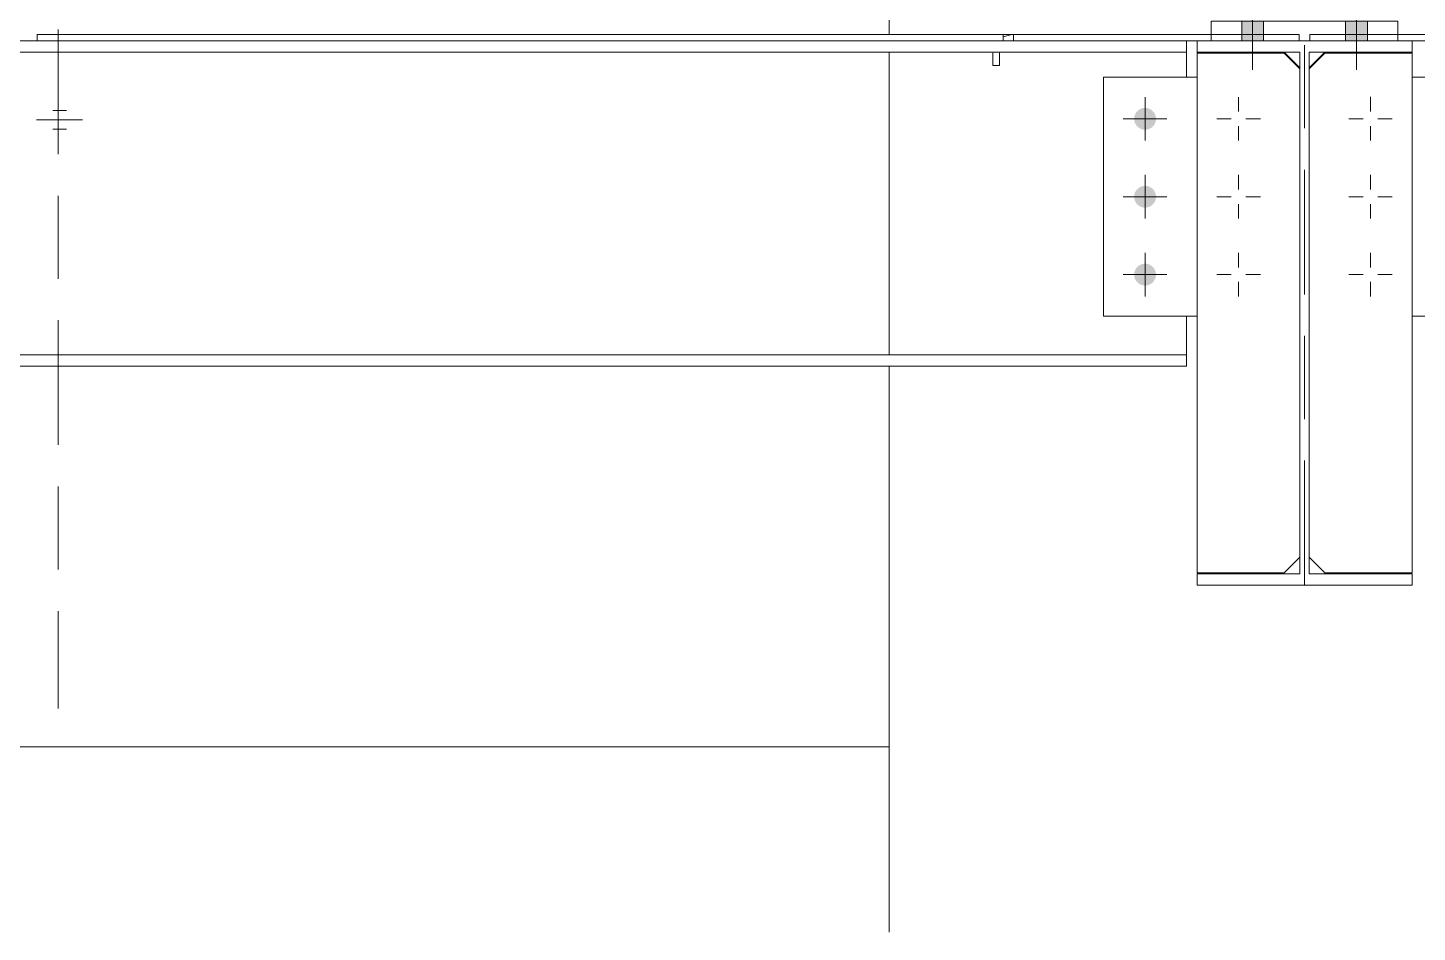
# Model space of a CAD drawing. Header units: millimetres. Extents: x 2 to 845, y 5 to 599.
# Drawn here: x 545.2 to 578.64, y 448.84 to 470.61 of the extents above; entities that cross this region are included whole.
import ezdxf

# ---------------------------------------------------------------- set-up
doc = ezdxf.new("R2010")
doc.units = ezdxf.units.MM
for name, pattern in [('XKITLINE00', [0]), ('XKITLINE02', [4, 2, -2]), ('XKITLINE06', [7, 3, -1, 2, -1])]:
    doc.linetypes.add(name, pattern=pattern)
for name, color, linetype, lineweight in [('Grelha', 4, 'Continuous', 0), ('Objeto gráfico', 3, 'Continuous', 0), ('Parafuso', 3, 'Continuous', 0), ('Peça', 2, 'Continuous', 0)]:
    doc.layers.add(name, color=color, linetype=linetype, lineweight=lineweight)

# ---------------------------------------------------------------- blocks, each defined once
blk = doc.blocks.new('*A7')
at = {"layer": 'Grelha', "color": 7, "linetype": 'XKITLINE00', "lineweight": 0}
blk.add_line((493.992, 470.294), (578.122, 470.294), dxfattribs=at)
blk = doc.blocks.new('*A14')
at = {"layer": 'Peça', "color": 1, "linetype": 'XKITLINE00', "lineweight": 0}
for p, q in [((573.093, 470.024), (573.093, 469.419)), ((573.093, 462.739), (573.093, 463.669))]:
    blk.add_line(p, q, dxfattribs=at)
blk = doc.blocks.new('*A15')
at = {"layer": 'Peça', "color": 1, "linetype": 'XKITLINE00', "lineweight": 0}
for p, q in [((518.768, 470.294), (573.093, 470.294)), ((573.093, 470.294), (573.093, 470.024)), ((518.768, 470.024), (573.093, 470.024)), ((518.768, 462.739), (573.093, 462.739)), ((573.093, 462.739), (573.093, 462.469)), ((518.768, 462.469), (573.093, 462.469))]:
    blk.add_line(p, q, dxfattribs=at)
blk = doc.blocks.new('*A16')
at = {"layer": 'Peça', "color": 1, "linetype": 'XKITLINE00', "lineweight": 0}
for p, q in [((545.43, 470.452), (568.68, 470.452)), ((545.43, 470.294), (545.43, 470.452)), ((568.68, 470.294), (545.43, 470.294)), ((568.68, 470.294), (568.68, 470.452))]:
    blk.add_line(p, q, dxfattribs=at)
blk = doc.blocks.new('*A38')
at = {"layer": 'Peça', "color": 1, "linetype": 'XKITLINE00', "lineweight": 0}
for p in [(525.93, 453.305), (565.93, 448.843)]:
    blk.add_line(p, (565.93, 453.305), dxfattribs=at)
blk = doc.blocks.new('*A47')
at = {"layer": 'Peça', "color": 1, "linetype": 'XKITLINE00', "lineweight": 0}
for p, q in [((565.93, 494.919), (565.93, 470.452)), ((565.93, 470.024), (565.93, 462.739)), ((565.93, 453.305), (565.93, 462.469)), ((525.93, 453.305), (565.93, 453.305))]:
    blk.add_line(p, q, dxfattribs=at)
blk = doc.blocks.new('*A69')
at = {"layer": 'Parafuso', "color": 7, "linetype": 'XKITLINE02', "lineweight": 0}
for p, q in [((545.93, 468.619), (545.803, 468.619)), ((545.93, 468.619), (545.803, 468.619)), ((546.13, 468.619), (545.93, 468.619)), ((546.13, 468.619), (545.93, 468.619)), ((546.522, 468.394), (545.411, 468.394)), ((546.522, 468.394), (545.411, 468.394)), ((545.93, 468.169), (545.803, 468.169)), ((545.93, 468.169), (545.803, 468.169)), ((546.13, 468.169), (545.93, 468.169)), ((546.13, 468.169), (545.93, 468.169))]:
    blk.add_line(p, q, dxfattribs=at)
blk = doc.blocks.new('*A108')
at = {"layer": 'Peça', "color": 1, "linetype": 'XKITLINE00', "lineweight": 0}
for p, q in [((575.444, 469.997), (573.343, 469.997)), ((573.343, 469.997), (573.343, 457.492)), ((575.819, 469.622), (575.444, 469.997)), ((575.444, 457.492), (575.819, 457.867)), ((573.343, 457.492), (575.444, 457.492))]:
    blk.add_line(p, q, dxfattribs=at)
blk = doc.blocks.new('*A109')
at = {"layer": 'Peça', "color": 1, "linetype": 'XKITLINE00', "lineweight": 0}
for p, q in [((576.416, 469.997), (576.041, 469.622)), ((578.518, 469.997), (576.416, 469.997)), ((578.518, 457.492), (578.518, 469.997)), ((576.041, 457.867), (576.416, 457.492)), ((576.416, 457.492), (578.518, 457.492))]:
    blk.add_line(p, q, dxfattribs=at)
blk = doc.blocks.new('*A110')
at = {"layer": 'Peça', "color": 1, "linetype": 'XKITLINE00', "lineweight": 0}
for p, q in [((576.055, 470.452), (576.055, 470.294)), ((576.055, 470.452), (586.888, 470.452)), ((576.055, 470.294), (586.888, 470.294))]:
    blk.add_line(p, q, dxfattribs=at)
blk = doc.blocks.new('*A111')
at = {"layer": 'Peça', "color": 1, "linetype": 'XKITLINE00', "lineweight": 0}
for p, q in [((578.518, 470.294), (573.343, 470.294)), ((573.343, 470.294), (573.343, 470.022)), ((578.518, 470.022), (578.518, 470.294)), ((573.343, 470.022), (575.819, 470.022)), ((575.819, 470.022), (575.819, 457.467)), ((576.041, 457.467), (576.041, 470.022)), ((576.041, 470.022), (578.518, 470.022)), ((575.819, 457.467), (573.343, 457.467)), ((573.343, 457.467), (573.343, 457.194)), ((573.343, 457.194), (578.518, 457.194)), ((578.518, 457.467), (576.041, 457.467)), ((578.518, 457.194), (578.518, 457.467))]:
    blk.add_line(p, q, dxfattribs=at)
blk = doc.blocks.new('*A128')
at = {"layer": 'Peça', "color": 4, "linetype": 'XKITLINE00', "lineweight": 0}
for p, q in [((573.68, 470.77), (573.68, 470.452)), ((573.68, 470.769), (578.18, 470.769)), ((578.18, 470.77), (578.18, 470.452))]:
    blk.add_line(p, q, dxfattribs=at)
at = {"layer": 'Peça', "color": 7, "linetype": 'XKITLINE02', "lineweight": 0}
for p, q in [((578.18, 470.77), (573.68, 470.77)), ((573.68, 470.452), (573.68, 470.294)), ((573.68, 470.295), (578.18, 470.295)), ((578.18, 470.294), (573.68, 470.294)), ((578.18, 470.452), (578.18, 470.294))]:
    blk.add_line(p, q, dxfattribs=at)
blk = doc.blocks.new('*A147')
at = {"layer": 'Parafuso'}
for points in [[(571.83, 468.432), (571.831, 468.445), (571.833, 468.458), (571.835, 468.471), (571.838, 468.483), (571.841, 468.496), (571.846, 468.508), (571.85, 468.52), (571.855, 468.532), (571.861, 468.543), (571.868, 468.554), (571.874, 468.565), (571.882, 468.576), (571.89, 468.586), (571.898, 468.596), (571.907, 468.605), (571.916, 468.614), (571.926, 468.622), (571.936, 468.63), (571.947, 468.638), (571.958, 468.644), (571.969, 468.651), (571.98, 468.657), (571.992, 468.662), (572.004, 468.666), (572.016, 468.671), (572.029, 468.674), (572.041, 468.677), (572.054, 468.679), (572.067, 468.681), (572.08, 468.682), (572.093, 468.682), (572.106, 468.682), (572.118, 468.681), (572.131, 468.679), (572.144, 468.677), (572.156, 468.674), (572.169, 468.671), (572.181, 468.666), (572.193, 468.662), (572.205, 468.657), (572.216, 468.651), (572.228, 468.644), (572.238, 468.638), (572.249, 468.63), (572.259, 468.622), (572.269, 468.614), (572.278, 468.605), (572.287, 468.596), (572.296, 468.586), (572.303, 468.576), (572.311, 468.565), (572.318, 468.554), (572.324, 468.543), (572.33, 468.532), (572.335, 468.52), (572.34, 468.508), (572.344, 468.496), (572.347, 468.483), (572.35, 468.471), (572.352, 468.458), (572.354, 468.445), (572.355, 468.432), (572.355, 468.419), (572.355, 468.406), (572.354, 468.394), (572.352, 468.381), (572.35, 468.368), (572.347, 468.356), (572.344, 468.343), (572.34, 468.331), (572.335, 468.319), (572.33, 468.307), (572.324, 468.296), (572.318, 468.284), (572.311, 468.273), (572.303, 468.263), (572.296, 468.253), (572.287, 468.243), (572.278, 468.234), (572.269, 468.225), (572.259, 468.216), (572.249, 468.208), (572.238, 468.201), (572.228, 468.194), (572.216, 468.188), (572.205, 468.182), (572.193, 468.177), (572.181, 468.172), (572.169, 468.168), (572.156, 468.165), (572.144, 468.162), (572.131, 468.16), (572.118, 468.158), (572.106, 468.157), (572.093, 468.157), (572.08, 468.157), (572.067, 468.158), (572.054, 468.16), (572.041, 468.162), (572.029, 468.165), (572.016, 468.168), (572.004, 468.172), (571.992, 468.177), (571.98, 468.182), (571.969, 468.188), (571.958, 468.194), (571.947, 468.201), (571.936, 468.208), (571.926, 468.216), (571.916, 468.225), (571.907, 468.234), (571.898, 468.243), (571.89, 468.253), (571.882, 468.263), (571.874, 468.273), (571.868, 468.284), (571.861, 468.296), (571.855, 468.307), (571.85, 468.319), (571.846, 468.331), (571.841, 468.343), (571.838, 468.356), (571.835, 468.368), (571.833, 468.381), (571.831, 468.394), (571.83, 468.406), (571.83, 468.419)], [(571.83, 466.557), (571.831, 466.57), (571.833, 466.583), (571.835, 466.596), (571.838, 466.608), (571.841, 466.621), (571.846, 466.633), (571.85, 466.645), (571.855, 466.657), (571.861, 466.668), (571.868, 466.679), (571.874, 466.69), (571.882, 466.701), (571.89, 466.711), (571.898, 466.721), (571.907, 466.73), (571.916, 466.739), (571.926, 466.747), (571.936, 466.755), (571.947, 466.763), (571.958, 466.769), (571.969, 466.776), (571.98, 466.782), (571.992, 466.787), (572.004, 466.791), (572.016, 466.796), (572.029, 466.799), (572.041, 466.802), (572.054, 466.804), (572.067, 466.806), (572.08, 466.807), (572.093, 466.807), (572.106, 466.807), (572.118, 466.806), (572.131, 466.804), (572.144, 466.802), (572.156, 466.799), (572.169, 466.796), (572.181, 466.791), (572.193, 466.787), (572.205, 466.782), (572.216, 466.776), (572.228, 466.769), (572.238, 466.763), (572.249, 466.755), (572.259, 466.747), (572.269, 466.739), (572.278, 466.73), (572.287, 466.721), (572.296, 466.711), (572.303, 466.701), (572.311, 466.69), (572.318, 466.679), (572.324, 466.668), (572.33, 466.657), (572.335, 466.645), (572.34, 466.633), (572.344, 466.621), (572.347, 466.608), (572.35, 466.596), (572.352, 466.583), (572.354, 466.57), (572.355, 466.557), (572.355, 466.544), (572.355, 466.531), (572.354, 466.519), (572.352, 466.506), (572.35, 466.493), (572.347, 466.481), (572.344, 466.468), (572.34, 466.456), (572.335, 466.444), (572.33, 466.432), (572.324, 466.421), (572.318, 466.409), (572.311, 466.398), (572.303, 466.388), (572.296, 466.378), (572.287, 466.368), (572.278, 466.359), (572.269, 466.35), (572.259, 466.341), (572.249, 466.333), (572.238, 466.326), (572.228, 466.319), (572.216, 466.313), (572.205, 466.307), (572.193, 466.302), (572.181, 466.297), (572.169, 466.293), (572.156, 466.29), (572.144, 466.287), (572.131, 466.285), (572.118, 466.283), (572.106, 466.282), (572.093, 466.282), (572.08, 466.282), (572.067, 466.283), (572.054, 466.285), (572.041, 466.287), (572.029, 466.29), (572.016, 466.293), (572.004, 466.297), (571.992, 466.302), (571.98, 466.307), (571.969, 466.313), (571.958, 466.319), (571.947, 466.326), (571.936, 466.333), (571.926, 466.341), (571.916, 466.35), (571.907, 466.359), (571.898, 466.368), (571.89, 466.378), (571.882, 466.388), (571.874, 466.398), (571.868, 466.409), (571.861, 466.421), (571.855, 466.432), (571.85, 466.444), (571.846, 466.456), (571.841, 466.468), (571.838, 466.481), (571.835, 466.493), (571.833, 466.506), (571.831, 466.519), (571.83, 466.531), (571.83, 466.544)], [(571.83, 464.682), (571.831, 464.695), (571.833, 464.708), (571.835, 464.721), (571.838, 464.733), (571.841, 464.746), (571.846, 464.758), (571.85, 464.77), (571.855, 464.782), (571.861, 464.793), (571.868, 464.804), (571.874, 464.815), (571.882, 464.826), (571.89, 464.836), (571.898, 464.846), (571.907, 464.855), (571.916, 464.864), (571.926, 464.872), (571.936, 464.88), (571.947, 464.888), (571.958, 464.894), (571.969, 464.901), (571.98, 464.907), (571.992, 464.912), (572.004, 464.916), (572.016, 464.921), (572.029, 464.924), (572.041, 464.927), (572.054, 464.929), (572.067, 464.931), (572.08, 464.932), (572.093, 464.932), (572.106, 464.932), (572.118, 464.931), (572.131, 464.929), (572.144, 464.927), (572.156, 464.924), (572.169, 464.921), (572.181, 464.916), (572.193, 464.912), (572.205, 464.907), (572.216, 464.901), (572.228, 464.894), (572.238, 464.888), (572.249, 464.88), (572.259, 464.872), (572.269, 464.864), (572.278, 464.855), (572.287, 464.846), (572.296, 464.836), (572.303, 464.826), (572.311, 464.815), (572.318, 464.804), (572.324, 464.793), (572.33, 464.782), (572.335, 464.77), (572.34, 464.758), (572.344, 464.746), (572.347, 464.733), (572.35, 464.721), (572.352, 464.708), (572.354, 464.695), (572.355, 464.682), (572.355, 464.669), (572.355, 464.656), (572.354, 464.644), (572.352, 464.631), (572.35, 464.618), (572.347, 464.606), (572.344, 464.593), (572.34, 464.581), (572.335, 464.569), (572.33, 464.557), (572.324, 464.546), (572.318, 464.534), (572.311, 464.523), (572.303, 464.513), (572.296, 464.503), (572.287, 464.493), (572.278, 464.484), (572.269, 464.475), (572.259, 464.466), (572.249, 464.458), (572.238, 464.451), (572.228, 464.444), (572.216, 464.438), (572.205, 464.432), (572.193, 464.427), (572.181, 464.422), (572.169, 464.418), (572.156, 464.415), (572.144, 464.412), (572.131, 464.41), (572.118, 464.408), (572.106, 464.407), (572.093, 464.407), (572.08, 464.407), (572.067, 464.408), (572.054, 464.41), (572.041, 464.412), (572.029, 464.415), (572.016, 464.418), (572.004, 464.422), (571.992, 464.427), (571.98, 464.432), (571.969, 464.438), (571.958, 464.444), (571.947, 464.451), (571.936, 464.458), (571.926, 464.466), (571.916, 464.475), (571.907, 464.484), (571.898, 464.493), (571.89, 464.503), (571.882, 464.513), (571.874, 464.523), (571.868, 464.534), (571.861, 464.546), (571.855, 464.557), (571.85, 464.569), (571.846, 464.581), (571.841, 464.593), (571.838, 464.606), (571.835, 464.618), (571.833, 464.631), (571.831, 464.644), (571.83, 464.656), (571.83, 464.669)]]:
    blk.add_hatch(color=7, dxfattribs=at).paths.add_polyline_path(points, flags=17)
at = {"layer": 'Parafuso', "color": 7, "linetype": 'XKITLINE00', "lineweight": 0}
for p, q in [((572.093, 467.894), (572.093, 468.944)), ((572.618, 468.419), (571.568, 468.419)), ((572.093, 466.019), (572.093, 467.069)), ((572.618, 466.544), (571.568, 466.544)), ((572.093, 464.144), (572.093, 465.194)), ((572.618, 464.669), (571.568, 464.669))]:
    blk.add_line(p, q, dxfattribs=at)
blk = doc.blocks.new('*A148')
at = {"layer": 'Peça', "color": 1, "linetype": 'XKITLINE00', "lineweight": 0}
for p, q in [((573.343, 469.419), (571.093, 469.419)), ((571.093, 469.419), (571.093, 463.669)), ((571.093, 463.669), (573.343, 463.669))]:
    blk.add_line(p, q, dxfattribs=at)
blk = doc.blocks.new('*A149')
at = {"layer": 'Parafuso'}
for points in [[(571.83, 468.432), (571.831, 468.445), (571.833, 468.458), (571.835, 468.471), (571.838, 468.483), (571.841, 468.496), (571.846, 468.508), (571.85, 468.52), (571.855, 468.532), (571.861, 468.543), (571.868, 468.554), (571.874, 468.565), (571.882, 468.576), (571.89, 468.586), (571.898, 468.596), (571.907, 468.605), (571.916, 468.614), (571.926, 468.622), (571.936, 468.63), (571.947, 468.638), (571.958, 468.645), (571.969, 468.651), (571.98, 468.657), (571.992, 468.662), (572.004, 468.667), (572.016, 468.671), (572.029, 468.674), (572.041, 468.677), (572.054, 468.679), (572.067, 468.681), (572.08, 468.682), (572.093, 468.682), (572.106, 468.682), (572.118, 468.681), (572.131, 468.679), (572.144, 468.677), (572.156, 468.674), (572.169, 468.671), (572.181, 468.667), (572.193, 468.662), (572.205, 468.657), (572.216, 468.651), (572.228, 468.645), (572.238, 468.638), (572.249, 468.63), (572.259, 468.622), (572.269, 468.614), (572.278, 468.605), (572.287, 468.596), (572.296, 468.586), (572.303, 468.576), (572.311, 468.565), (572.318, 468.554), (572.324, 468.543), (572.33, 468.532), (572.335, 468.52), (572.34, 468.508), (572.344, 468.496), (572.347, 468.483), (572.35, 468.471), (572.352, 468.458), (572.354, 468.445), (572.355, 468.432), (572.355, 468.419), (572.355, 468.407), (572.354, 468.394), (572.352, 468.381), (572.35, 468.368), (572.347, 468.356), (572.344, 468.343), (572.34, 468.331), (572.335, 468.319), (572.33, 468.307), (572.324, 468.296), (572.318, 468.284), (572.311, 468.274), (572.303, 468.263), (572.296, 468.253), (572.287, 468.243), (572.278, 468.234), (572.269, 468.225), (572.259, 468.216), (572.249, 468.209), (572.238, 468.201), (572.228, 468.194), (572.216, 468.188), (572.205, 468.182), (572.193, 468.177), (572.181, 468.172), (572.169, 468.168), (572.156, 468.165), (572.144, 468.162), (572.131, 468.16), (572.118, 468.158), (572.106, 468.157), (572.093, 468.157), (572.08, 468.157), (572.067, 468.158), (572.054, 468.16), (572.041, 468.162), (572.029, 468.165), (572.016, 468.168), (572.004, 468.172), (571.992, 468.177), (571.98, 468.182), (571.969, 468.188), (571.958, 468.194), (571.947, 468.201), (571.936, 468.209), (571.926, 468.216), (571.916, 468.225), (571.907, 468.234), (571.898, 468.243), (571.89, 468.253), (571.882, 468.263), (571.874, 468.274), (571.868, 468.284), (571.861, 468.296), (571.855, 468.307), (571.85, 468.319), (571.846, 468.331), (571.841, 468.343), (571.838, 468.356), (571.835, 468.368), (571.833, 468.381), (571.831, 468.394), (571.83, 468.407), (571.83, 468.419)], [(571.83, 466.557), (571.831, 466.57), (571.833, 466.583), (571.835, 466.596), (571.838, 466.608), (571.841, 466.621), (571.846, 466.633), (571.85, 466.645), (571.855, 466.657), (571.861, 466.668), (571.868, 466.679), (571.874, 466.69), (571.882, 466.701), (571.89, 466.711), (571.898, 466.721), (571.907, 466.73), (571.916, 466.739), (571.926, 466.747), (571.936, 466.755), (571.947, 466.763), (571.958, 466.77), (571.969, 466.776), (571.98, 466.782), (571.992, 466.787), (572.004, 466.792), (572.016, 466.796), (572.029, 466.799), (572.041, 466.802), (572.054, 466.804), (572.067, 466.806), (572.08, 466.807), (572.093, 466.807), (572.106, 466.807), (572.118, 466.806), (572.131, 466.804), (572.144, 466.802), (572.156, 466.799), (572.169, 466.796), (572.181, 466.792), (572.193, 466.787), (572.205, 466.782), (572.216, 466.776), (572.228, 466.77), (572.238, 466.763), (572.249, 466.755), (572.259, 466.747), (572.269, 466.739), (572.278, 466.73), (572.287, 466.721), (572.296, 466.711), (572.303, 466.701), (572.311, 466.69), (572.318, 466.679), (572.324, 466.668), (572.33, 466.657), (572.335, 466.645), (572.34, 466.633), (572.344, 466.621), (572.347, 466.608), (572.35, 466.596), (572.352, 466.583), (572.354, 466.57), (572.355, 466.557), (572.355, 466.544), (572.355, 466.532), (572.354, 466.519), (572.352, 466.506), (572.35, 466.493), (572.347, 466.481), (572.344, 466.468), (572.34, 466.456), (572.335, 466.444), (572.33, 466.432), (572.324, 466.421), (572.318, 466.409), (572.311, 466.399), (572.303, 466.388), (572.296, 466.378), (572.287, 466.368), (572.278, 466.359), (572.269, 466.35), (572.259, 466.341), (572.249, 466.334), (572.238, 466.326), (572.228, 466.319), (572.216, 466.313), (572.205, 466.307), (572.193, 466.302), (572.181, 466.297), (572.169, 466.293), (572.156, 466.29), (572.144, 466.287), (572.131, 466.285), (572.118, 466.283), (572.106, 466.282), (572.093, 466.282), (572.08, 466.282), (572.067, 466.283), (572.054, 466.285), (572.041, 466.287), (572.029, 466.29), (572.016, 466.293), (572.004, 466.297), (571.992, 466.302), (571.98, 466.307), (571.969, 466.313), (571.958, 466.319), (571.947, 466.326), (571.936, 466.334), (571.926, 466.341), (571.916, 466.35), (571.907, 466.359), (571.898, 466.368), (571.89, 466.378), (571.882, 466.388), (571.874, 466.399), (571.868, 466.409), (571.861, 466.421), (571.855, 466.432), (571.85, 466.444), (571.846, 466.456), (571.841, 466.468), (571.838, 466.481), (571.835, 466.493), (571.833, 466.506), (571.831, 466.519), (571.83, 466.532), (571.83, 466.544)], [(571.83, 464.682), (571.831, 464.695), (571.833, 464.708), (571.835, 464.721), (571.838, 464.733), (571.841, 464.746), (571.846, 464.758), (571.85, 464.77), (571.855, 464.782), (571.861, 464.793), (571.868, 464.804), (571.874, 464.815), (571.882, 464.826), (571.89, 464.836), (571.898, 464.846), (571.907, 464.855), (571.916, 464.864), (571.926, 464.872), (571.936, 464.88), (571.947, 464.888), (571.958, 464.895), (571.969, 464.901), (571.98, 464.907), (571.992, 464.912), (572.004, 464.917), (572.016, 464.921), (572.029, 464.924), (572.041, 464.927), (572.054, 464.929), (572.067, 464.931), (572.08, 464.932), (572.093, 464.932), (572.106, 464.932), (572.118, 464.931), (572.131, 464.929), (572.144, 464.927), (572.156, 464.924), (572.169, 464.921), (572.181, 464.917), (572.193, 464.912), (572.205, 464.907), (572.216, 464.901), (572.228, 464.895), (572.238, 464.888), (572.249, 464.88), (572.259, 464.872), (572.269, 464.864), (572.278, 464.855), (572.287, 464.846), (572.296, 464.836), (572.303, 464.826), (572.311, 464.815), (572.318, 464.804), (572.324, 464.793), (572.33, 464.782), (572.335, 464.77), (572.34, 464.758), (572.344, 464.746), (572.347, 464.733), (572.35, 464.721), (572.352, 464.708), (572.354, 464.695), (572.355, 464.682), (572.355, 464.669), (572.355, 464.657), (572.354, 464.644), (572.352, 464.631), (572.35, 464.618), (572.347, 464.606), (572.344, 464.593), (572.34, 464.581), (572.335, 464.569), (572.33, 464.557), (572.324, 464.546), (572.318, 464.534), (572.311, 464.524), (572.303, 464.513), (572.296, 464.503), (572.287, 464.493), (572.278, 464.484), (572.269, 464.475), (572.259, 464.466), (572.249, 464.459), (572.238, 464.451), (572.228, 464.444), (572.216, 464.438), (572.205, 464.432), (572.193, 464.427), (572.181, 464.422), (572.169, 464.418), (572.156, 464.415), (572.144, 464.412), (572.131, 464.41), (572.118, 464.408), (572.106, 464.407), (572.093, 464.407), (572.08, 464.407), (572.067, 464.408), (572.054, 464.41), (572.041, 464.412), (572.029, 464.415), (572.016, 464.418), (572.004, 464.422), (571.992, 464.427), (571.98, 464.432), (571.969, 464.438), (571.958, 464.444), (571.947, 464.451), (571.936, 464.459), (571.926, 464.466), (571.916, 464.475), (571.907, 464.484), (571.898, 464.493), (571.89, 464.503), (571.882, 464.513), (571.874, 464.524), (571.868, 464.534), (571.861, 464.546), (571.855, 464.557), (571.85, 464.569), (571.846, 464.581), (571.841, 464.593), (571.838, 464.606), (571.835, 464.618), (571.833, 464.631), (571.831, 464.644), (571.83, 464.657), (571.83, 464.669)]]:
    blk.add_hatch(color=7, dxfattribs=at).paths.add_polyline_path(points, flags=17)
at = {"layer": 'Parafuso', "color": 7, "linetype": 'XKITLINE00', "lineweight": 0}
for p, q in [((572.093, 467.894), (572.093, 468.944)), ((572.618, 468.419), (571.568, 468.419)), ((572.093, 466.019), (572.093, 467.069)), ((572.618, 466.544), (571.568, 466.544)), ((572.093, 464.144), (572.093, 465.194)), ((572.618, 464.669), (571.568, 464.669))]:
    blk.add_line(p, q, dxfattribs=at)
blk = doc.blocks.new('*A150')
at = {"layer": 'Peça', "color": 1, "linetype": 'XKITLINE00', "lineweight": 0}
for p, q in [((568.68, 470.396), (568.888, 470.452)), ((568.888, 470.452), (568.93, 470.452)), ((568.93, 470.452), (568.93, 470.294)), ((568.93, 470.452), (575.805, 470.452)), ((568.93, 470.294), (575.805, 470.294)), ((575.805, 470.294), (575.805, 470.452)), ((568.43, 469.994), (568.438, 470.024)), ((568.43, 469.994), (568.43, 469.702)), ((568.588, 469.994), (568.596, 470.024)), ((568.588, 469.702), (568.588, 469.994)), ((568.43, 469.702), (568.588, 469.702))]:
    blk.add_line(p, q, dxfattribs=at)
blk = doc.blocks.new('*A162')
at = {"layer": 'Peça', "color": 1, "linetype": 'XKITLINE00', "lineweight": 0}
blk.add_line((568.68, 470.452), (568.888, 470.452), dxfattribs=at)
blk = doc.blocks.new('*A163')
at = {"layer": 'Parafuso', "color": 7, "linetype": 'XKITLINE00', "lineweight": 0}
for p, q in [((574.343, 468.944), (574.343, 468.595)), ((573.818, 468.419), (574.167, 468.419)), ((574.343, 467.894), (574.343, 468.244)), ((574.868, 468.419), (574.518, 468.419)), ((574.343, 467.069), (574.343, 466.72)), ((573.818, 466.544), (574.167, 466.544)), ((574.868, 466.544), (574.518, 466.544)), ((574.343, 466.019), (574.343, 466.369)), ((574.343, 465.194), (574.343, 464.845)), ((573.818, 464.669), (574.167, 464.669)), ((574.868, 464.669), (574.518, 464.669)), ((574.343, 464.144), (574.343, 464.494))]:
    blk.add_line(p, q, dxfattribs=at)
blk = doc.blocks.new('*A164')
at = {"layer": 'Peça', "color": 1, "linetype": 'XKITLINE00', "lineweight": 0}
for p, q in [((578.518, 469.42), (580.768, 469.42)), ((580.768, 469.42), (580.768, 463.67)), ((580.768, 463.67), (578.518, 463.67))]:
    blk.add_line(p, q, dxfattribs=at)
blk = doc.blocks.new('*A165')
at = {"layer": 'Parafuso', "color": 7, "linetype": 'XKITLINE00', "lineweight": 0}
for p, q in [((577.518, 468.945), (577.518, 468.595)), ((576.993, 468.42), (577.342, 468.42)), ((577.518, 467.895), (577.518, 468.244)), ((578.043, 468.42), (577.693, 468.42)), ((577.518, 467.07), (577.518, 466.72)), ((576.993, 466.545), (577.342, 466.545)), ((578.043, 466.545), (577.693, 466.545)), ((577.518, 466.02), (577.518, 466.369)), ((577.518, 465.195), (577.518, 464.845)), ((576.993, 464.67), (577.342, 464.67)), ((578.043, 464.67), (577.693, 464.67)), ((577.518, 464.145), (577.518, 464.494))]:
    blk.add_line(p, q, dxfattribs=at)
blk = doc.blocks.new('*A168')
at = {"layer": 'Peça', "color": 1, "linetype": 'XKITLINE00', "lineweight": 0}
for p, q in [((573.343, 469.997), (573.343, 470.022)), ((575.444, 470.022), (575.819, 469.647))]:
    blk.add_line(p, q, dxfattribs=at)
blk = doc.blocks.new('*A169')
at = {"layer": 'Peça', "color": 1, "linetype": 'XKITLINE00', "lineweight": 0}
for p, q in [((576.041, 469.647), (576.416, 470.022)), ((578.518, 469.997), (578.518, 470.022))]:
    blk.add_line(p, q, dxfattribs=at)
blk = doc.blocks.new('*A179')
at = {"layer": 'Parafuso'}
for points in [[(574.418, 470.294), (574.418, 470.769), (574.943, 470.769), (574.943, 470.294)], [(576.918, 470.294), (576.918, 470.769), (577.443, 470.769), (577.443, 470.294)], [(576.918, 470.294), (576.918, 470.769), (577.443, 470.769), (577.443, 470.294)], [(576.918, 470.294), (576.918, 470.769), (577.443, 470.769), (577.443, 470.294)], [(576.918, 470.294), (576.918, 470.769), (577.443, 470.769), (577.443, 470.294)]]:
    blk.add_hatch(color=7, dxfattribs=at).paths.add_polyline_path(points, flags=17)
at = {"layer": 'Parafuso', "color": 7, "linetype": 'XKITLINE00', "lineweight": 0}
for p, q in [((574.68, 471.189), (574.68, 469.602)), ((577.18, 471.189), (577.18, 469.602)), ((577.18, 471.189), (577.18, 469.602)), ((577.18, 471.189), (577.18, 469.602)), ((577.18, 471.189), (577.18, 469.602)), ((574.418, 470.769), (574.418, 470.294)), ((574.943, 470.769), (574.943, 470.294)), ((576.918, 470.769), (576.918, 470.294)), ((576.918, 470.769), (576.918, 470.294)), ((576.918, 470.769), (576.918, 470.294)), ((576.918, 470.769), (576.918, 470.294)), ((577.443, 470.769), (577.443, 470.294)), ((577.443, 470.769), (577.443, 470.294)), ((577.443, 470.769), (577.443, 470.294)), ((577.443, 470.769), (577.443, 470.294))]:
    blk.add_line(p, q, dxfattribs=at)
at = {"layer": 'Parafuso', "color": 7, "linetype": 'XKITLINE02', "lineweight": 0}
for p, q in [((574.68, 471.189), (574.68, 469.602)), ((574.68, 471.189), (574.68, 469.602)), ((574.68, 471.189), (574.68, 469.602)), ((574.418, 470.769), (574.418, 470.294)), ((574.418, 470.769), (574.418, 470.294)), ((574.418, 470.769), (574.418, 470.294)), ((574.943, 470.769), (574.943, 470.294)), ((574.943, 470.769), (574.943, 470.294)), ((574.943, 470.769), (574.943, 470.294))]:
    blk.add_line(p, q, dxfattribs=at)
blk = doc.blocks.new('*A1205')
at = {"layer": 'Objeto gráfico', "color": 7, "linetype": 'XKITLINE06', "lineweight": 0}
blk.add_line((545.93, 512.57), (545.93, 454.227), dxfattribs=at)
blk = doc.blocks.new('*A1207')
at = {"layer": 'Objeto gráfico', "color": 7, "linetype": 'XKITLINE06', "lineweight": 0}
blk.add_line((575.93, 457.194), (575.93, 483.407), dxfattribs=at)

msp = doc.modelspace()

# ---------------------------------------------------------------- block references
at = {"lineweight": 0}
for name in ['*A1205', '*A47', '*A1207', '*A179', '*A128', '*A7', '*A15', '*A16', '*A150', '*A162', '*A111', '*A110', '*A14', '*A168', '*A108', '*A169', '*A109', '*A148', '*A164', '*A147', '*A149', '*A163', '*A165', '*A69', '*A38']:
    msp.add_blockref(name, (0, 0), dxfattribs=at)

doc.saveas('drawing.dxf')
